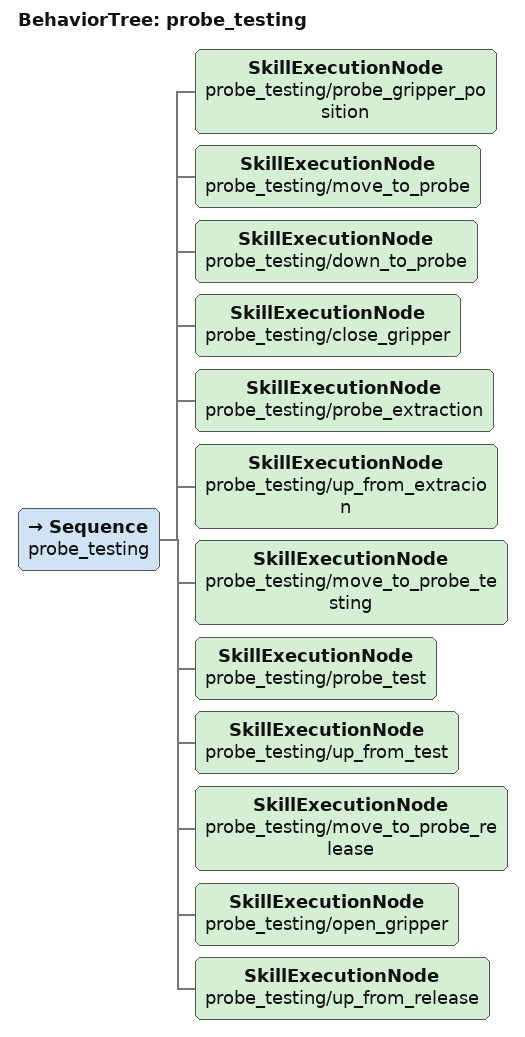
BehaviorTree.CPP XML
<?xml version="1.0"?>
<root BTCPP_format="4">
  <BehaviorTree ID="probe_testing">
    <Sequence name="probe_testing">
      <SkillExecutionNode    name="probe_testing/probe_gripper_position"/>
      <SkillExecutionNode    name="probe_testing/move_to_probe"/>
      <SkillExecutionNode    name="probe_testing/down_to_probe"/>
      <SkillExecutionNode    name="probe_testing/close_gripper"/>
      <SkillExecutionNode    name="probe_testing/probe_extraction"/>
      <SkillExecutionNode    name="probe_testing/up_from_extracion"/>
      <SkillExecutionNode    name="probe_testing/move_to_probe_testing"/>
      <SkillExecutionNode    name="probe_testing/probe_test"/>
      <SkillExecutionNode    name="probe_testing/up_from_test"/>
      <SkillExecutionNode    name="probe_testing/move_to_probe_release"/>
      <SkillExecutionNode    name="probe_testing/open_gripper"/>
      <SkillExecutionNode    name="probe_testing/up_from_release"/>
    </Sequence>
  </BehaviorTree>
</root>
